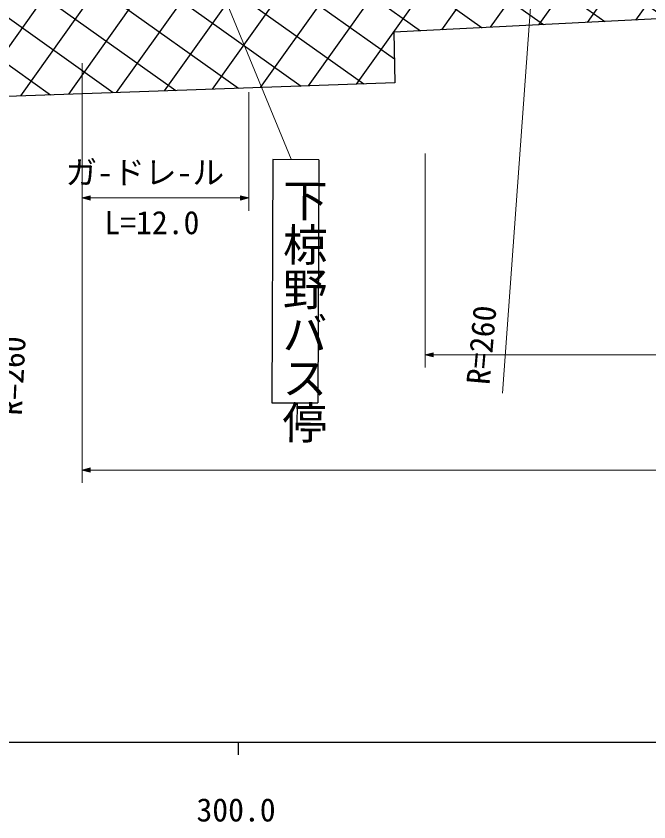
# Model space of a CAD drawing. Units: millimetres, scale not verified. Extents: x 40000 to 680000, y 20000 to 380000.
# Drawn here: x 350522 to 400340, y 198715 to 262187 of the extents above; entities that cross this region are included whole.
import ezdxf
from ezdxf.enums import TextEntityAlignment as Align

# ---------------------------------------------------------------- set-up
doc = ezdxf.new("R2010")
doc.units = ezdxf.units.MM
doc.header["$LTSCALE"] = 1000
for name, color, linetype, lineweight in [('M-BGD', 7, 'Continuous', 25), ('M-STR-HTXT', 7, 'Continuous', 13), ('M-STR-STRC', 7, 'Continuous', 25), ('M-TTL-BAND', 7, 'Continuous', 25)]:
    doc.layers.add(name, color=color, linetype=linetype, lineweight=lineweight)
doc.styles.add('@ＭＳ ゴシック', font='')
doc.styles.add('ＭＳ ゴシック', font='')
doc.styles.get('@ＭＳ ゴシック').set_extended_font_data('@MS Gothic')
doc.styles.get('ＭＳ ゴシック').set_extended_font_data('MS Gothic')

msp = doc.modelspace()

# ---------------------------------------------------------------- hatches: boundary and pattern name
at = {"layer": 'M-BGD'}
h = msp.add_hatch(dxfattribs=at)
h.set_pattern_fill('USER', color=256, style=0, pattern_type=2)
h.set_pattern_definition([(54.5709, (155315, 286338), (-2444.5, 1739.087), []), (324.5709, (155315, 286338), (1739.087, 2444.5), [])])
h.paths.add_polyline_path([(155315, 286338), (162452, 287542), (187948, 292265), (189423, 292337), (191605, 292443), (200648, 292337), (204336, 291990), (210147, 291308), (215369, 290472), (221676, 289332), (230316, 287388), (243372, 284188), (253312, 281583), (267040, 277981), (283843, 274294), (292396, 272873), (299339, 272161), (300376, 271932), (308282, 271658), (316738, 271340), (336644, 271248), (347852, 271438), (355713, 271876), (355733, 270499), (357510, 270110), (360410, 268737), (362614, 267765), (366288, 267083), (370171, 267264), (372970, 268094), (376463, 269992), (378301, 271123), (382715, 273030), (391542, 272330), (407692, 271158), (428435, 269520), (427523, 259039), (401038, 261965), (380269, 260926), (380346, 256935), (345325, 255708), (345406, 256366), (329913, 259216), (304936, 258569), (306105, 265235), (255028, 269587), (244656, 280337), (220910, 285426), (197334, 288120), (192698, 289182), (159205, 282488), (151091, 284151)])

# ---------------------------------------------------------------- linework, layer by layer
for p, q in [((401038, 261965), (380269, 260926)), ((401038, 261965), (380269, 260926)), ((380269, 260926), (380346, 256935)), ((380269, 260926), (380346, 256935)), ((380346, 256935), (345325, 255708))]:
    msp.add_line(p, q, dxfattribs=at)
at = {"layer": 'M-STR-HTXT'}
for p, q in [((391977, 276084), (388825, 232495)), ((364628, 269226), (372173, 250926)), ((355713, 258479), (355713, 246860)), ((355713, 256193), (355713, 225431)), ((368850, 246860), (368850, 256190)), ((382715, 251357), (382715, 234499)), ((356363, 248023), (355713, 247860)), ((355713, 247860), (356363, 247698)), ((355713, 247860), (368850, 247860)), ((355779, 247860), (356347, 247998)), ((356347, 247722), (355781, 247860)), ((355846, 247860), (356322, 247974)), ((356322, 247746), (355846, 247860)), ((355911, 247860), (356298, 247950)), ((356298, 247771), (355911, 247860)), ((355978, 247860), (356273, 247925)), ((356273, 247795), (355978, 247860)), ((356043, 247860), (356249, 247901)), ((356249, 247820), (356043, 247860)), ((356109, 247860), (356225, 247876)), ((356225, 247860), (356109, 247860)), ((356225, 247844), (356109, 247860)), ((356225, 247876), (356225, 247844)), ((356249, 247901), (356249, 247820)), ((356273, 247925), (356273, 247795)), ((356298, 247950), (356298, 247771)), ((356322, 247974), (356322, 247746)), ((356347, 247998), (356347, 247722)), ((356363, 247698), (356363, 248023)), ((368850, 247860), (368200, 248023)), ((368200, 248023), (368200, 247698)), ((368200, 247698), (368850, 247860)), ((368216, 247722), (368216, 247998)), ((368216, 247998), (368782, 247860)), ((368783, 247860), (368216, 247722)), ((368241, 247746), (368241, 247974)), ((368241, 247974), (368717, 247860)), ((368717, 247860), (368241, 247746)), ((368265, 247771), (368265, 247950)), ((368265, 247950), (368652, 247860)), ((368652, 247860), (368265, 247771)), ((368289, 247795), (368289, 247925)), ((368289, 247925), (368585, 247860)), ((368585, 247860), (368289, 247795)), ((368314, 247820), (368314, 247901)), ((368314, 247901), (368520, 247860)), ((368520, 247860), (368314, 247820)), ((368338, 247844), (368338, 247876)), ((368338, 247876), (368454, 247860)), ((368338, 247860), (368454, 247860)), ((368454, 247860), (368338, 247844)), ((383365, 235661), (382715, 235499)), ((382715, 235499), (383365, 235336)), ((382715, 235499), (442757, 235499)), ((382781, 235499), (383348, 235637)), ((383348, 235361), (382783, 235499)), ((382848, 235499), (383324, 235613)), ((383324, 235385), (382848, 235499)), ((382913, 235499), (383300, 235588)), ((383300, 235409), (382913, 235499)), ((382980, 235499), (383275, 235564)), ((383275, 235434), (382980, 235499)), ((383045, 235499), (383251, 235539)), ((383251, 235458), (383045, 235499)), ((383111, 235499), (383227, 235515)), ((383227, 235499), (383111, 235499)), ((383227, 235483), (383111, 235499)), ((383227, 235515), (383227, 235483)), ((383251, 235539), (383251, 235458)), ((383275, 235564), (383275, 235434)), ((383300, 235588), (383300, 235409)), ((383324, 235613), (383324, 235385)), ((383348, 235637), (383348, 235361)), ((383365, 235336), (383365, 235661)), ((356363, 226593), (355713, 226431)), ((355713, 226431), (356363, 226268)), ((355713, 226431), (568665, 226431)), ((355779, 226431), (356347, 226569)), ((356347, 226292), (355781, 226431)), ((355846, 226431), (356322, 226544)), ((356322, 226317), (355846, 226431)), ((355911, 226431), (356298, 226520)), ((356298, 226341), (355911, 226431)), ((355978, 226431), (356273, 226496)), ((356273, 226366), (355978, 226431)), ((356043, 226431), (356249, 226471)), ((356249, 226390), (356043, 226431)), ((356109, 226431), (356225, 226447)), ((356225, 226431), (356109, 226431)), ((356225, 226414), (356109, 226431)), ((356225, 226447), (356225, 226414)), ((356249, 226471), (356249, 226390)), ((356273, 226496), (356273, 226366)), ((356298, 226520), (356298, 226341)), ((356322, 226544), (356322, 226317)), ((356347, 226569), (356347, 226292)), ((356363, 226268), (356363, 226593))]:
    msp.add_line(p, q, dxfattribs=at)
at = {"layer": 'M-STR-STRC'}
for p, q in [((370721, 250882), (370662, 231724)), ((374345, 250871), (370721, 250882)), ((374345, 250871), (374287, 231713)), ((370662, 231724), (374287, 231713)), ((372641, 231718), (372636, 229876))]:
    msp.add_line(p, q, dxfattribs=at)
at = {"layer": 'M-TTL-BAND'}
for p, q in [((40000, 205000), (579000, 205000)), ((368000, 205000), (368000, 204000))]:
    msp.add_line(p, q, dxfattribs=at)

# ---------------------------------------------------------------- texts
at = {"layer": 'M-STR-HTXT', "style": 'ＭＳ ゴシック'}
for s, p in [('ガ-ドレ-ル', (354407, 248408)), ('L=12.0', (357471, 244460))]:
    msp.add_text(s, height=1833, dxfattribs=at).set_placement(p, align=Align.BOTTOM_LEFT)
for rotation, p in [(84.9, (388340, 233048)), (87.1, (351510, 230666))]:
    msp.add_text('R=260', height=1833, rotation=rotation, dxfattribs=at).set_placement(p, align=Align.BOTTOM_LEFT)
at = {"layer": 'M-STR-STRC', "style": '@ＭＳ ゴシック'}
msp.add_text('下椋野バス停', height=2566, rotation=269.8, dxfattribs=at).set_placement((371207, 249464), align=Align.BOTTOM_LEFT)
at = {"layer": 'M-TTL-BAND', "style": 'ＭＳ ゴシック'}
msp.add_text('300.0', height=1833, dxfattribs=at).set_placement((364719, 198195), align=Align.BOTTOM_LEFT)

doc.saveas('drawing.dxf')
